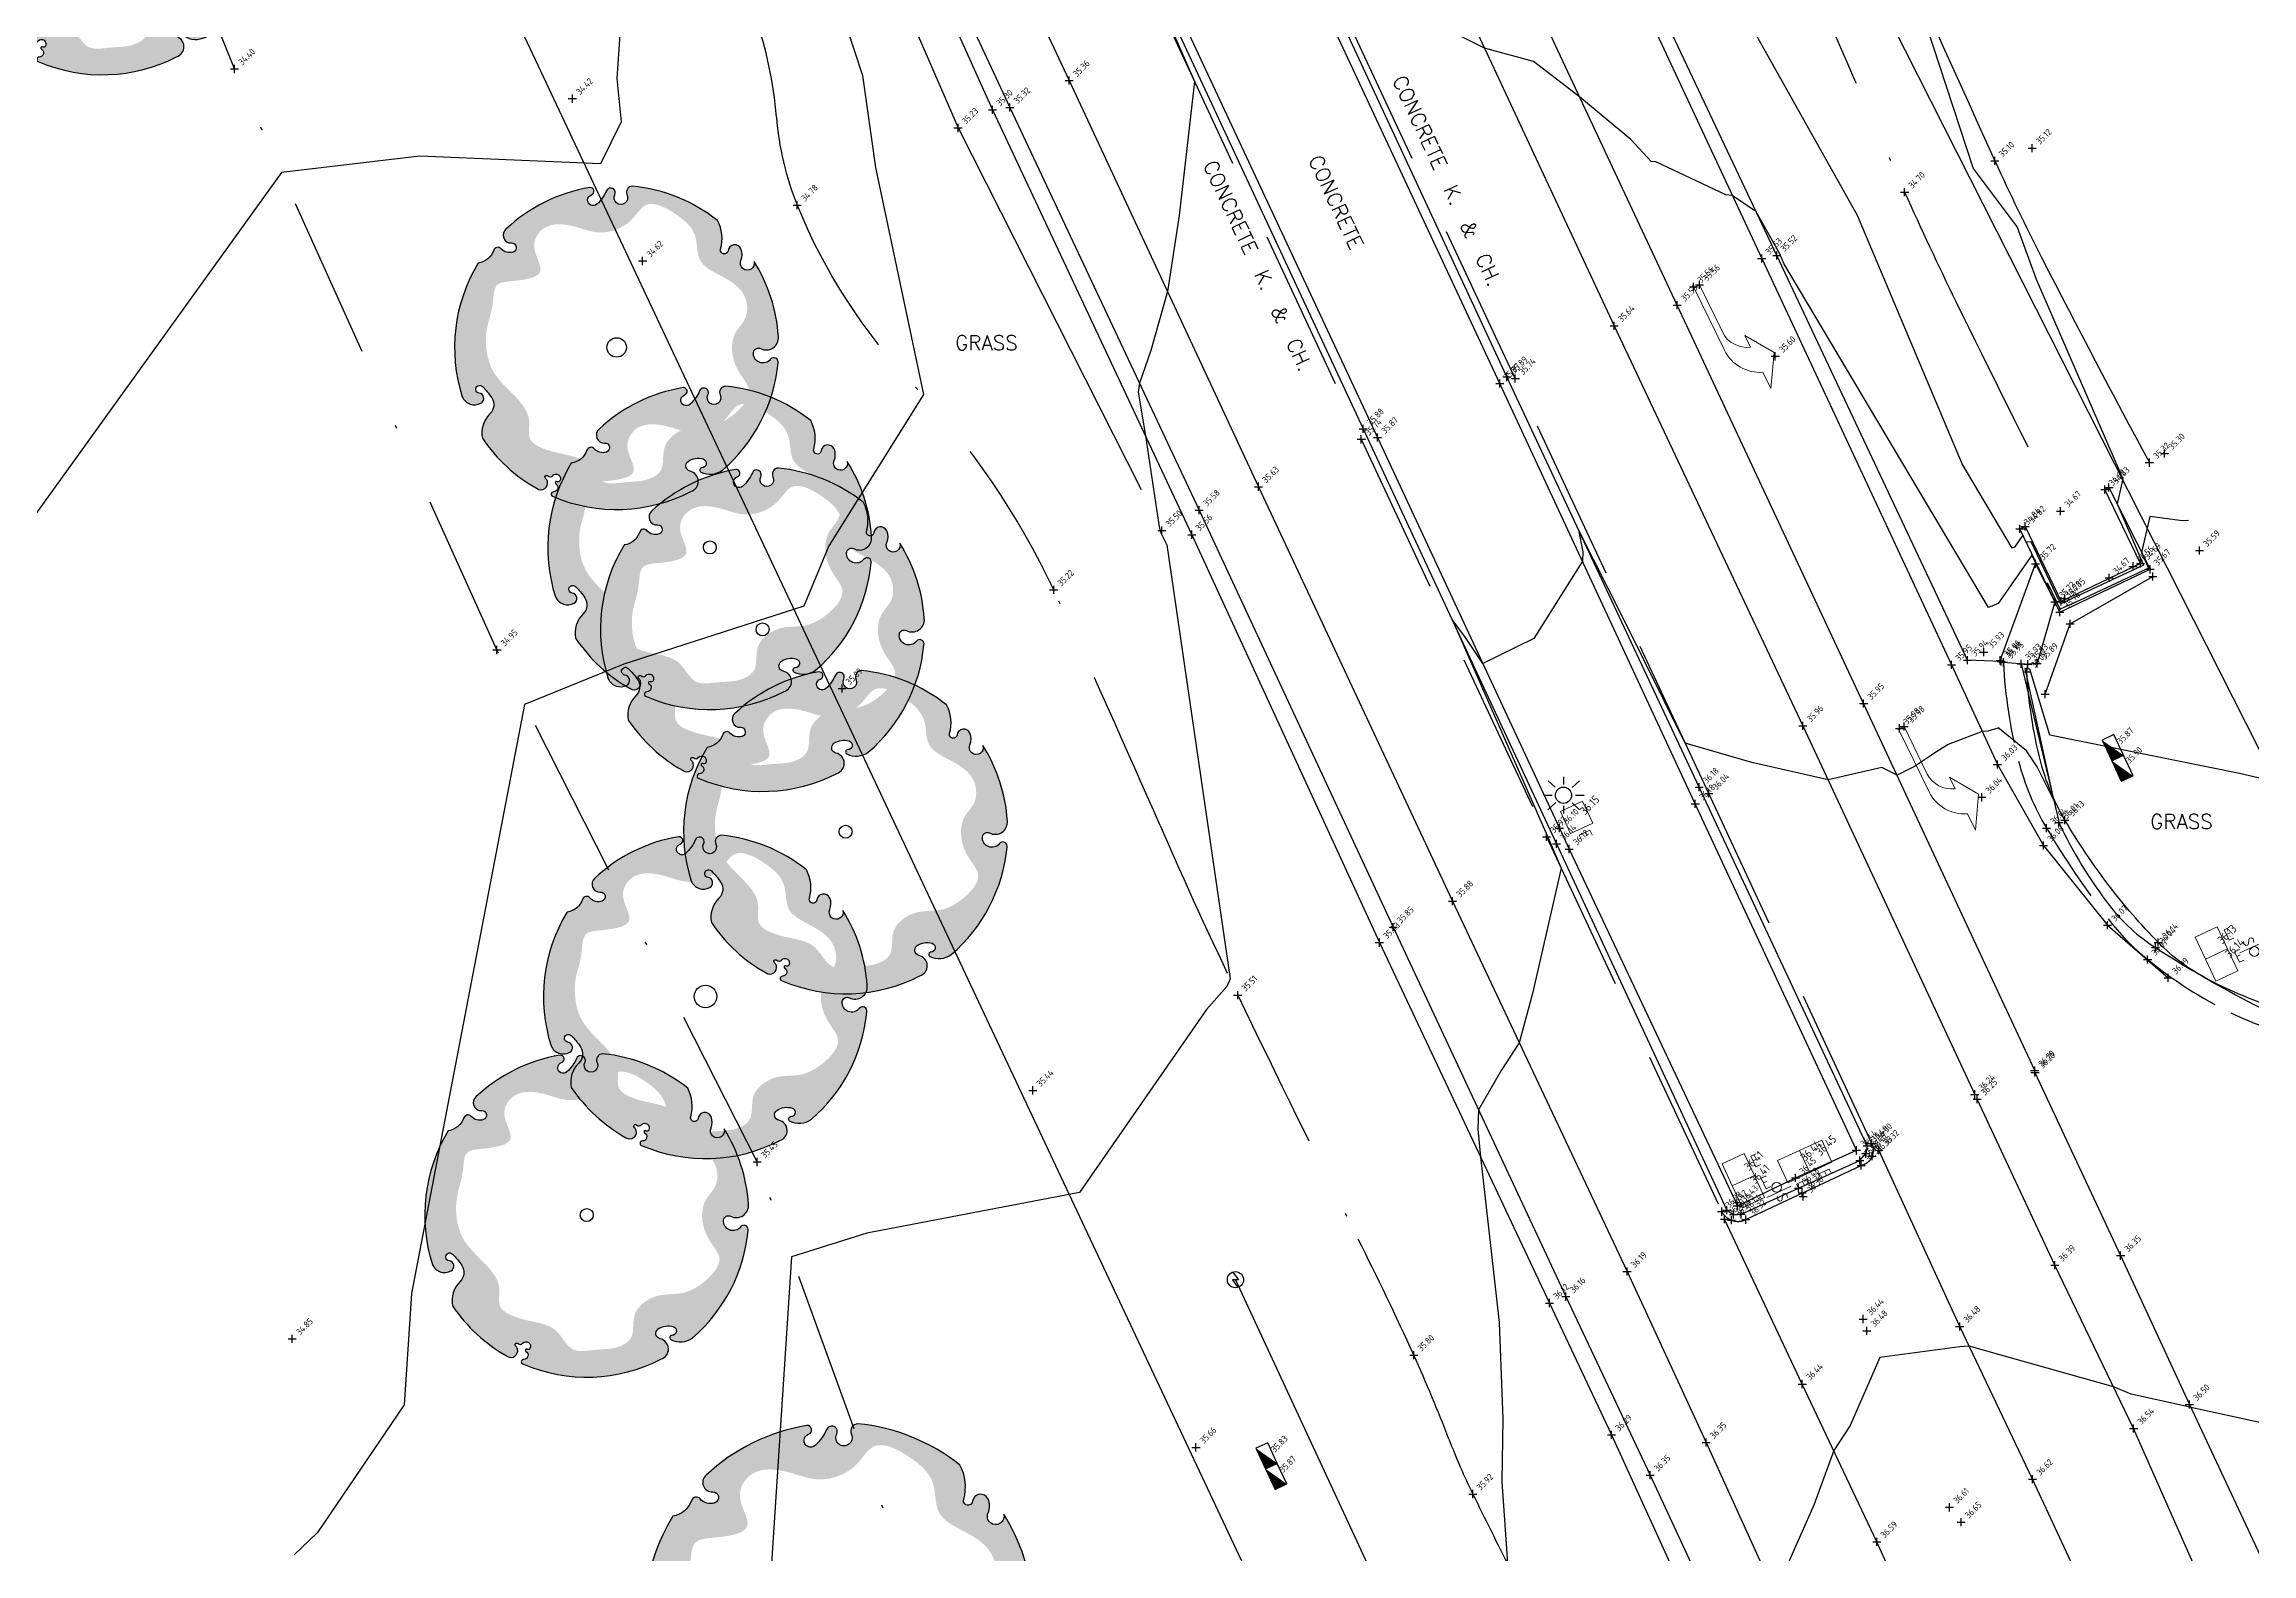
# Model space of a CAD drawing. Header units: metres. Extents: x 245957 to 247358, y 7418632 to 7419642.
# Drawn here: x 246818.6 to 246886.7, y 7419489.3 to 7419535.9 of the extents above; entities that cross this region are included whole.
import ezdxf
from ezdxf.enums import TextEntityAlignment as Align

# ---------------------------------------------------------------- set-up
doc = ezdxf.new("R2010")
doc.units = ezdxf.units.M
for name, pattern in [('DASHDOT', [10, 5, -2.5, 0, -2.5]), ('DASHED', [0.75, 0.5, -0.25]), ('HIDDEN', [0.375, 0.25, -0.125]), ('PHANTOM', [2.5, 1.25, -0.25, 0.25, -0.25, 0.25, -0.25])]:
    doc.linetypes.add(name, pattern=pattern)
for name, color, linetype in [('-TEXT', 7, 'Continuous'), ('017_NAIL-L', 8, 'Continuous'), ('102_TOP_OF_BANK', 37, 'PHANTOM'), ('102_TOP_OF_BANK-L', 37, 'PHANTOM'), ('102_TOP_OF_BANK-S', 37, 'PHANTOM'), ('103_TOE_OF_BATTER', 37, 'DASHDOT'), ('103_TOE_OF_BATTER-L', 37, 'DASHDOT'), ('103_TOE_OF_BATTER-S', 37, 'DASHDOT'), ('104_EXISTING_SURFACE-L', 35, 'Continuous'), ('104_EXISTING_SURFACE-S', 35, 'Continuous'), ('201_SINGLE_TREE-H', 63, 'Continuous'), ('201_SINGLE_TREE-S', 96, 'Continuous'), ('203_GROUP_TREES', 116, 'DASHDOT'), ('203_GROUP_TREES-L', 116, 'DASHDOT'), ('203_GROUP_TREES-S', 116, 'DASHDOT'), ('307_WING_WALL', 84, 'Continuous'), ('307_WING_WALL-L', 84, 'Continuous'), ('307_WING_WALL-S', 84, 'Continuous'), ('321_INVERT_OF_PIPE-L', 84, 'Continuous'), ('321_INVERT_OF_PIPE-S', 84, 'Continuous'), ('401_CL_BITUMEN-L', 8, 'Continuous'), ('401_CL_BITUMEN-S', 8, 'Continuous'), ('403_EDGE_OF_BITUMEN', 8, 'Continuous'), ('403_EDGE_OF_BITUMEN-L', 8, 'Continuous'), ('403_EDGE_OF_BITUMEN-S', 8, 'Continuous'), ('408_BACK_OF_KERB', 10, 'Continuous'), ('408_BACK_OF_KERB-L', 10, 'Continuous'), ('408_BACK_OF_KERB-S', 10, 'Continuous'), ('415_LANE_LINE_DASHED', 53, 'DASHED'), ('415_LANE_LINE_DASHED-L', 53, 'DASHED'), ('415_LANE_LINE_DASHED-S', 53, 'DASHED'), ('418_LANE_LINE_SOLID', 53, 'Continuous'), ('418_LANE_LINE_SOLID-L', 53, 'Continuous'), ('418_LANE_LINE_SOLID-S', 53, 'Continuous'), ('420_TRAFFIC_ARROW-L', 53, 'Continuous'), ('420_TRAFFIC_ARROW-S', 53, 'Continuous'), ('721_TELECOM_PIT-L', 7, 'Continuous'), ('903_FENCE', 24, 'FENCELINE'), ('903_FENCE-S', 24, 'Continuous'), ('EX-LINEMARKING_(SLS)', 53, 'Continuous'), ('EX-TELSTRA_COVER_(SLS)', 7, 'Continuous'), ('EX-TRAFFIC_SIGN_(SLS)', 89, 'Continuous'), ('Surface_Contours_Major', 4, 'Continuous'), ('Surface_Contours_Minor', 253, 'Continuous')]:
    doc.layers.add(name, color=color, linetype=linetype)
for name, color, linetype, true_color in [('406_LIP_OF_KERB', 7, 'HIDDEN', 0xff4100), ('406_LIP_OF_KERB-L', 7, 'HIDDEN', 0xff4100), ('406_LIP_OF_KERB-S', 7, 'HIDDEN', 0xff4100), ('407_INVERT_OF_KERB', 7, 'DASHED', 0xff4100), ('407_INVERT_OF_KERB-L', 7, 'DASHED', 0xff4100), ('407_INVERT_OF_KERB-S', 7, 'DASHED', 0xff4100), ('409_TOP_OF_KERB', 7, 'Continuous', 0xff4100), ('409_TOP_OF_KERB-L', 7, 'Continuous', 0xff4100), ('409_TOP_OF_KERB-S', 7, 'Continuous', 0xff4100), ('419_EDGE_OF_CONCRETE', 7, 'Continuous', 0xff4100), ('419_EDGE_OF_CONCRETE-L', 7, 'Continuous', 0xff4100), ('419_EDGE_OF_CONCRETE-S', 7, 'Continuous', 0xff4100), ('716_ELECTRICITY_PIT-L', 7, 'ELECTRICAL', 0xffa500), ('717_ELEC_LINE_OVER', 7, 'Continuous', 0xffa500), ('EX-ELECT_PIT_(SLS)', 7, 'Continuous', 0xffa500), ('EX-ELECT_POLE_(SLS)', 7, 'Continuous', 0xffa500), ('EX-LIGHT_(SLS)', 7, 'Continuous', 0xffa500)]:
    doc.layers.add(name, color=color, linetype=linetype, true_color=true_color)
doc.styles.add('ISO18', font='iso.shx')
doc.styles.add('ISO2.5', font='isocp.shx', dxfattribs={"height": 2.5})
doc.styles.get("Standard").update_dxf_attribs({"font": 'SIMPLEX.shx'})
doc.linetypes.add('ELECTRICAL', pattern='A,2,-0.15,["E",ISO18,S=0.2,R=0,X=-0.015,Y=-0.1],-0.15', length=2.3)
doc.linetypes.add('FENCELINE', pattern='A,0.5,-0.2,["/",Standard,S=0.1,R=0,X=0,Y=-0.05],-0.25', length=0.95)

# ---------------------------------------------------------------- blocks, each defined once
blk = doc.blocks.new('201C')
at = {"layer": '201_SINGLE_TREE-H', "transparency": 33554534}
h = blk.add_hatch(color=256, dxfattribs=at)
h.paths.add_polyline_path([(-0.3717, -0.3344, 0.222926), (0.0196, -0.4996, 0.770799), (0.0439, -0.4417, -0.650302), (0.0511, -0.4116, -0.234737), (0.0964, -0.4247, -0.847312), (0.0816, -0.4475, 0.78443), (0.0732, -0.4583, 0.276934), (0.1352, -0.4813, 0.193599), (0.4309, -0.2536, 0.800435), (0.4144, -0.2337, -0.75216), (0.3757, -0.1925, -0.528914), (0.4006, -0.1909, 0.594112), (0.4663, -0.1804, 0.123805), (0.4962, 0.0616, -1.41759), (0.4607, 0.0811, 0.206906), (0.4758, 0.1133, 0.759729), (0.4374, 0.1252, -1.073307), (0.4187, 0.1392, 0.194379), (0.4474, 0.2231, 0.144612), (0.2544, 0.4304, 0.53339), (0.2277, 0.4128, -1.592592), (0.1939, 0.4293, 1.030038), (0.1758, 0.4513, -0.10361), (0.1314, 0.4262, -1.238487), (0.1282, 0.4593, 0.884725), (0.1336, 0.4818, 0.147549), (-0.1551, 0.4753, 0.71725), (-0.1579, 0.4291, -0.864032), (-0.1646, 0.4015, -0.310704), (-0.1946, 0.4266, 0.58143), (-0.2167, 0.4321, -0.281558), (-0.2766, 0.4162), (-0.2775, 0.4159, 0.217121), (-0.4959, 0.0634), (-0.4959, 0.0634, 0.440011), (-0.4522, 0.021, 0.723973), (-0.4442, 0.0516, -1.384648), (-0.4262, 0.0659, -0.051107), (-0.4149, 0.0223, -0.361502), (-0.441, -0.0208, 0.256822), (-0.4937, -0.0791, 0.116166), (-0.4065, -0.2911, 0.67803), (-0.3682, -0.2843, 0.170035), (-0.3696, -0.274, -1.054701), (-0.3596, -0.2696, 0.431903), (-0.3468, -0.2749, -0.910728), (-0.3329, -0.2993, -0.42046), (-0.3418, -0.2976, 1.007885), (-0.3479, -0.3018, -0.766634), (-0.3646, -0.3216, 0.938602), (-0.3717, -0.3344)])
edge = h.paths.add_edge_path(flags=16)
edge.add_spline(control_points=[(-0.3177, 0.2468), (-0.303, 0.2628), (-0.2856, 0.2893), (-0.256, 0.3411), (-0.1928, 0.3155), (-0.0921, 0.286), (-0.1162, 0.3941), (-0.0359, 0.4462), (0.0392, 0.3985), (0.1028, 0.3299), (0.1957, 0.3214), (0.2784, 0.3804), (0.3442, 0.2961), (0.3785, 0.2147), (0.3303, 0.1307), (0.3915, 0.0592), (0.4378, -0.0139), (0.4055, -0.0919), (0.3459, -0.1091), (0.3102, -0.1666), (0.3057, -0.2282), (0.3286, -0.3091), (0.2408, -0.3447), (0.1647, -0.3496), (0.103, -0.3142), (0.0463, -0.3153), (0.0047, -0.3356), (-0.0139, -0.3682), (-0.0327, -0.4069), (-0.0927, -0.4151), (-0.1463, -0.3868), (-0.23, -0.3665), (-0.2245, -0.2773), (-0.2864, -0.2294), (-0.3344, -0.1941), (-0.3737, -0.1409), (-0.3276, -0.0866), (-0.344, -0.0009), (-0.3866, 0.0828), (-0.3665, 0.1796), (-0.3359, 0.2271), (-0.3177, 0.2468)], knot_values=[0, 0, 0, 0, 0.064972, 0.101243, 0.15652, 0.245586, 0.324463, 0.387907, 0.486094, 0.554514, 0.671826, 0.728629, 0.823661, 0.919885, 0.989953, 1.075257, 1.171704, 1.23593, 1.293575, 1.346478, 1.426142, 1.479146, 1.570817, 1.644481, 1.712561, 1.774901, 1.807, 1.846291, 1.885582, 1.928182, 2.007036, 2.074591, 2.151638, 2.226455, 2.293426, 2.340744, 2.397548, 2.47317, 2.587294, 2.673595, 2.754259, 2.754259, 2.754259, 2.754259], degree=3, periodic=0)
at = {"layer": '201_SINGLE_TREE-S'}
blk.add_lwpolyline([(-0.3717, -0.3344, 0.222926), (0.0196, -0.4996, 0.770799), (0.0439, -0.4417, -0.650302), (0.0511, -0.4116, -0.234737), (0.0964, -0.4247, -0.847312), (0.0816, -0.4475, 0.78443), (0.0732, -0.4583, 0.276934), (0.1352, -0.4813, 0.193599), (0.4309, -0.2536, 0.800435), (0.4144, -0.2337, -0.75216), (0.3757, -0.1925, -0.528914), (0.4006, -0.1909, 0.594112), (0.4663, -0.1804, 0.123805), (0.4962, 0.0616, -1.41759), (0.4607, 0.0811, 0.206906), (0.4758, 0.1133, 0.759729), (0.4374, 0.1252, -1.073307), (0.4187, 0.1392, 0.194379), (0.4474, 0.2231, 0.144612), (0.2544, 0.4304, 0.53339), (0.2277, 0.4128, -1.592592), (0.1939, 0.4293, 1.030038), (0.1758, 0.4513, -0.10361), (0.1314, 0.4262, -1.238487), (0.1282, 0.4593, 0.884725), (0.1336, 0.4818, 0.147549), (-0.1551, 0.4753, 0.71725), (-0.1579, 0.4291, -0.864032), (-0.1646, 0.4015, -0.310704), (-0.1946, 0.4266, 0.58143), (-0.2167, 0.4321, -0.281558), (-0.2766, 0.4162), (-0.2775, 0.4159, 0.217121), (-0.4959, 0.0634), (-0.4959, 0.0634, 0.440011), (-0.4522, 0.021, 0.723973), (-0.4442, 0.0516, -1.384648), (-0.4262, 0.0659, -0.051107), (-0.4149, 0.0223, -0.361502), (-0.441, -0.0208, 0.256822), (-0.4937, -0.0791, 0.116166), (-0.4065, -0.2911, 0.67803), (-0.3682, -0.2843, 0.170035), (-0.3696, -0.274, -1.054701), (-0.3596, -0.2696, 0.431903), (-0.3468, -0.2749, -0.910728), (-0.3329, -0.2993, -0.42046), (-0.3418, -0.2976, 1.007885), (-0.3479, -0.3018, -0.766634), (-0.3646, -0.3216, 0.938602), (-0.3717, -0.3344)], format="xyb", dxfattribs=at)
blk = doc.blocks.new('SP')
at = {"color": 0, "linetype": 'Continuous', "lineweight": 13}
for p, q in [((0.15, 0.423), (0.15, -0.406)), ((0.28, 0.165), (0.263, 0.104)), ((0.263, 0.104), (0.302, 0.059)), ((0.335, 0.192), (0.28, 0.165)), ((0.302, 0.059), (0.401, 0.004)), ((0.424, 0.176), (0.335, 0.192)), ((0.401, 0.004), (0.407, 0.004)), ((0.44, -0.04), (0.401, 0.004)), ((0.401, 0.004), (0.407, 0.004)), ((0.263, -0.096), (0.368, -0.129)), ((0.368, -0.129), (0.424, -0.101)), ((0.368, -0.129), (0.374, -0.129)), ((0.424, -0.101), (0.44, -0.04))]:
    blk.add_line(p, q, dxfattribs=at)
blk.add_circle((0, 0), 0.15, dxfattribs=at)
blk = doc.blocks.new('CROSS')
at = {"color": 0, "linetype": 'Continuous'}
for p, q in [((-0.5, 0), (0.5, 0)), ((0, -0.5), (0, 0.5))]:
    blk.add_line(p, q, dxfattribs=at)
blk = doc.blocks.new('PP')
at = {"layer": 'EX-ELECT_POLE_(SLS)', "color": 0}
for p, q in [((-0.077, 0.238), (0.092, 0)), ((0.092, 0), (-0.096, 0)), ((-0.096, 0), (0.074, -0.239))]:
    blk.add_line(p, q, dxfattribs=at)
blk.add_circle((0, 0), 0.25, dxfattribs=at)
blk = doc.blocks.new('201T')
at = {"layer": '201_SINGLE_TREE-S'}
blk.add_circle((0, 0), 0.5, dxfattribs=at)
blk = doc.blocks.new('ECVRS')
at = {"layer": 'EX-ELECT_PIT_(SLS)', "lineweight": 13}
for p, q in [((0.356, 0.377), (-0.394, 0.377)), ((-0.394, 0.377), (-0.394, -0.373)), ((0.356, -0.373), (0.356, 0.377)), ((0.512, -0.151), (0.512, 0.209)), ((0.512, 0.209), (0.673, 0.209)), ((0.628, 0.049), (0.512, 0.049)), ((0.512, 0.049), (0.518, 0.049)), ((0.673, 0.209), (0.678, 0.209)), ((-0.394, -0.373), (0.356, -0.373)), ((0.673, -0.151), (0.512, -0.151))]:
    blk.add_line(p, q, dxfattribs=at)
blk = doc.blocks.new('TCB')
at = {"layer": 'EX-TELSTRA_COVER_(SLS)'}
for p, q in [((0.35, 0.2), (-0.35, 0.2)), ((-0.35, 0.2), (-0.35, -0.2)), ((0.35, -0.2), (0.35, 0.2)), ((-0.35, -0.2), (0.35, -0.2))]:
    blk.add_line(p, q, dxfattribs=at)
blk.add_solid([(-0.35, -0.2), (0.35, 0.2), (0.35, -0.2)], dxfattribs=at)
blk = doc.blocks.new('CK')
at = {"layer": '-TEXT'}
blk.add_text('CONCRETE  K.  &  CH.', height=0.45, dxfattribs=at).set_placement((-0.032, -0.236), align=Align.CENTER)
blk = doc.blocks.new('C')
at = {"layer": '-TEXT'}
blk.add_text('CONCRETE', height=0.45, dxfattribs=at).set_placement((-0.001, -0.23), align=Align.CENTER)
blk = doc.blocks.new('G')
at = {"layer": '-TEXT'}
blk.add_text('GRASS', height=0.45, dxfattribs=at).set_placement((0.021, -0.235), align=Align.CENTER)
blk = doc.blocks.new('LT')
at = {"color": 0, "linetype": 'Continuous', "lineweight": 13}
for p, q in [((3.6, 1.68), (0.911, 1.68)), ((3.6, 1.44), (1.559, 1.442)), ((3.6, 1.68), (3.6, 1.44)), ((-0.501, 0.72), (-1.2, 0.72)), ((-1.2, 0.72), (0, 0)), ((-0.501, 0.72), (-0.495, 0.72)), ((0, 0), (1.08, 0.72)), ((1.08, 0.72), (0.58, 0.72))]:
    blk.add_line(p, q, dxfattribs=at)
for centre, radius, start, end in [((0.916, 0.154), 1.526, 90.19786, 158.23439), ((1.58, 0.389), 1.054, 91.19136, 161.67788)]:
    blk.add_arc(centre, radius, start, end, dxfattribs=at)
blk = doc.blocks.new('1221')
at = {"layer": 'EX-LIGHT_(SLS)'}
for p, q in [((246717.545, 7418813.371), (246717.762, 7418813.171)), ((246718.013, 7418813.493), (246718.013, 7418813.259)), ((246718.512, 7418813.371), (246718.283, 7418813.162)), ((246717.413, 7418812.924), (246717.667, 7418812.924)), ((246717.773, 7418812.695), (246717.535, 7418812.476)), ((246718.013, 7418812.599), (246718.013, 7418812.365)), ((246718.285, 7418812.687), (246718.512, 7418812.476)), ((246718.379, 7418812.924), (246718.654, 7418812.924))]:
    blk.add_line(p, q, dxfattribs=at)
blk.add_circle((246718.013, 7418812.924), 0.25, dxfattribs=at)

msp = doc.modelspace()

# ---------------------------------------------------------------- linework, layer by layer
at = {"layer": '102_TOP_OF_BANK', "ltscale": 10}
msp.add_lwpolyline([(246868.953, 7419549.967, -0.048799), (246869.632, 7419549.816, -0.07667), (246870.029, 7419549.615, -0.027837), (246870.681, 7419549.09, -0.051411), (246870.985, 7419548.753, -0.031133), (246871.589, 7419547.811, -0.01323), (246872.805, 7419545.479, -0.011274), (246874.565, 7419541.662, 0.004601), (246878.751, 7419532.251, 0.011337), (246880.203, 7419529.249, 0.005308), (246883.516, 7419522.942)], format="xyb", dxfattribs=at)
msp.add_lwpolyline([(246840.724, 7419546.875), (246844.49, 7419538.552), (246846.772, 7419533.266), (246853.058, 7419520.847)], dxfattribs=at)
at = {"layer": '103_TOE_OF_BATTER'}
for points in [[(246834.239, 7419552.627, 0.040194), (246834.751, 7419547.734, 0.064478), (246835.699, 7419544.81, 0.056757), (246838.612, 7419540.119, -0.080914), (246840.501, 7419536.722, -0.06733), (246841.171, 7419533.605, 0.076973), (246841.81, 7419530.887, 0.094817), (246845.391, 7419525.344, -0.081421), (246849.722, 7419519.016, -0.006813), (246853.005, 7419511.744, 0.009457), (246855.398, 7419506.517, 0.005045), (246859.112, 7419498.988, -0.01068), (246860.827, 7419495.412, -0.014918), (246861.912, 7419492.817, 0.022741), (246862.65, 7419491.125, 0.002635), (246863.78, 7419488.857, -0.001545)], [(246880.775, 7419521.445, -0.004178), (246877.548, 7419527.914, -0.008109), (246875.967, 7419531.287, -0.003956), (246872.476, 7419539.228, 0.005944), (246870.132, 7419544.504, 0.033535), (246869.563, 7419545.553, 0.009865), (246867.329, 7419548.935)]]:
    msp.add_lwpolyline(points, format="xyb", dxfattribs=at)
at = {"layer": '203_GROUP_TREES'}
for p, q in [((246824.459, 7419535.087), (246819.656, 7419547.074)), ((246832.551, 7419517.163), (246824.459, 7419535.087)), ((246840.575, 7419501.369), (246832.551, 7419517.163)), ((246847.025, 7419483.642), (246840.575, 7419501.369))]:
    msp.add_line(p, q, dxfattribs=at)
at = {"layer": '307_WING_WALL'}
for p, q in [((246882.145, 7419522.113), (246882.27, 7419522.177)), ((246883.243, 7419519.833), (246882.145, 7419522.113)), ((246882.27, 7419522.177), (246883.537, 7419519.652)), ((246879.524, 7419520.903), (246879.681, 7419520.977)), ((246880.757, 7419518.331), (246879.524, 7419520.903)), ((246879.681, 7419520.977), (246880.794, 7419518.663)), ((246883.243, 7419519.833), (246880.794, 7419518.663)), ((246880.757, 7419518.331), (246883.537, 7419519.652))]:
    msp.add_line(p, q, dxfattribs=at)
at = {"layer": '403_EDGE_OF_BITUMEN'}
for p, q in [((246872.023, 7419529.335), (246865.838, 7419542.432)), ((246845.414, 7419539.216), (246847.833, 7419533.827)), ((246847.833, 7419533.827), (246853.981, 7419520.719)), ((246877.906, 7419516.85), (246872.023, 7419529.335)), ((246853.981, 7419520.719), (246859.767, 7419508.134)), ((246878.944, 7419516.807), (246877.906, 7419516.85)), ((246859.767, 7419508.134), (246865.011, 7419497.017)), ((246865.011, 7419497.017), (246866.926, 7419492.953)), ((246866.926, 7419492.953), (246869.717, 7419486.84))]:
    msp.add_line(p, q, dxfattribs=at)
at = {"layer": '406_LIP_OF_KERB', "ltscale": 10}
msp.add_line((246879.012, 7419516.783), (246879.765, 7419516.727), dxfattribs=at)
msp.add_lwpolyline([(246893.65, 7419505.184, -0.019462), (246892.346, 7419504.989, -0.031875), (246891.541, 7419504.952, -0.017832), (246889.811, 7419505.045, -0.019774), (246888.262, 7419505.245, -0.072784), (246886.024, 7419505.97, -0.056114), (246883.462, 7419507.616, -0.058032), (246882.246, 7419508.865, -0.029785), (246880.342, 7419511.669, -0.070724), (246879.481, 7419513.731, -0.051061), (246879.012, 7419516.783)], format="xyb", dxfattribs=at)
at = {"layer": '407_INVERT_OF_KERB', "ltscale": 10}
for p, q in [((246863.96, 7419525.535), (246857.936, 7419538.399)), ((246853.127, 7419536.711), (246859.209, 7419523.663)), ((246869.926, 7419512.735), (246863.96, 7419525.535)), ((246859.209, 7419523.663), (246864.921, 7419511.4)), ((246879.565, 7419516.737), (246880.727, 7419511.837)), ((246874.959, 7419501.943), (246869.926, 7419512.735)), ((246864.921, 7419511.4), (246870.325, 7419499.837)), ((246871.07, 7419499.59), (246874.628, 7419501.264))]:
    msp.add_line(p, q, dxfattribs=at)
for points in [[(246880.727, 7419511.837, 0.055081), (246882.288, 7419509.278, 0.086429), (246883.705, 7419507.983, 0.021498), (246886.754, 7419506.216, 0.065825), (246887.839, 7419505.819, 0.001351), (246887.985, 7419505.786, 0.000783), (246888.238, 7419505.732, 0.024044), (246889.81, 7419505.474, 0.022109), (246891.538, 7419505.352)], [(246874.959, 7419501.943, -0.104709), (246875.005, 7419501.747, -0.104709), (246874.968, 7419501.55, -0.119762), (246874.833, 7419501.365, -0.119762), (246874.628, 7419501.264)], [(246870.325, 7419499.837, 0.089805), (246870.451, 7419499.678, 0.089805), (246870.625, 7419499.573, 0.100472), (246870.849, 7419499.536, 0.100472), (246871.07, 7419499.59)]]:
    msp.add_lwpolyline(points, format="xyb", dxfattribs=at)
at = {"layer": '408_BACK_OF_KERB'}
for p, q in [((246863.48, 7419525.383), (246857.447, 7419538.304)), ((246853.588, 7419536.808), (246859.709, 7419523.72)), ((246869.512, 7419512.415), (246863.48, 7419525.383)), ((246859.709, 7419523.72), (246865.319, 7419511.67)), ((246879.739, 7419516.492), (246879.765, 7419516.727)), ((246874.479, 7419501.728), (246869.512, 7419512.415)), ((246865.319, 7419511.67), (246865.624, 7419511.023)), ((246865.624, 7419511.023), (246870.808, 7419500.02)), ((246872.603, 7419500.876), (246874.479, 7419501.728)), ((246870.808, 7419500.02), (246872.603, 7419500.876))]:
    msp.add_line(p, q, dxfattribs=at)
msp.add_lwpolyline([(246887.886, 7419505.987, -0.053786), (246885.318, 7419507.001, -0.078265), (246883.791, 7419508.138, -0.030855), (246882.266, 7419509.902, -0.029621), (246880.911, 7419511.917, -0.070612), (246880.158, 7419513.741, -0.049942), (246879.739, 7419516.492)], format="xyb", dxfattribs=at)
at = {"layer": '409_TOP_OF_KERB'}
for p, q in [((246863.702, 7419525.586), (246857.696, 7419538.515)), ((246853.322, 7419536.736), (246859.267, 7419523.984)), ((246869.63, 7419512.929), (246863.702, 7419525.586)), ((246859.267, 7419523.984), (246865.233, 7419511.18)), ((246874.816, 7419501.867), (246869.63, 7419512.929)), ((246865.233, 7419511.18), (246870.487, 7419499.882)), ((246874.585, 7419501.411), (246874.766, 7419501.625)), ((246874.816, 7419501.867), (246874.766, 7419501.625)), ((246872.691, 7419500.563), (246874.585, 7419501.411)), ((246870.921, 7419499.754), (246872.691, 7419500.563)), ((246870.487, 7419499.882), (246870.687, 7419499.75)), ((246870.687, 7419499.75), (246870.921, 7419499.754))]:
    msp.add_line(p, q, dxfattribs=at)
at = {"layer": '415_LANE_LINE_DASHED', "ltscale": 20}
for p, q in [((246879.987, 7419504.132), (246882.63, 7419498.479)), ((246880.599, 7419498.182), (246878.202, 7419503.308)), ((246877.665, 7419496.293), (246875.175, 7419501.736)), ((246872.811, 7419494.518), (246870.416, 7419499.609)), ((246883.03, 7419493.148), (246880.599, 7419498.182)), ((246882.63, 7419498.479), (246884.749, 7419493.888)), ((246879.908, 7419491.582), (246877.665, 7419496.293)), ((246875.11, 7419489.653), (246872.811, 7419494.518)), ((246884.749, 7419493.888), (246887.543, 7419487.928)), ((246885.813, 7419486.86), (246883.03, 7419493.148)), ((246882.856, 7419485.278), (246879.908, 7419491.582)), ((246877.857, 7419483.608), (246875.11, 7419489.653))]:
    msp.add_line(p, q, dxfattribs=at)
at = {"layer": '418_LANE_LINE_SOLID'}
for p, q in [((246865.533, 7419542.14), (246871.558, 7419529.243)), ((246860.882, 7419540.281), (246867.006, 7419527.166)), ((246868.95, 7419527.799), (246862.842, 7419540.853)), ((246847.803, 7419539.857), (246850.2, 7419534.728)), ((246846.067, 7419538.824), (246848.372, 7419533.899)), ((246850.2, 7419534.728), (246856.04, 7419522.2)), ((246848.372, 7419533.899), (246854.21, 7419521.477)), ((246871.558, 7419529.243), (246877.412, 7419516.702)), ((246874.703, 7419515.51), (246868.95, 7419527.799)), ((246867.006, 7419527.166), (246872.829, 7419514.826)), ((246856.04, 7419522.2), (246862.022, 7419509.417)), ((246854.21, 7419521.477), (246860.192, 7419508.614)), ((246877.412, 7419516.702), (246878.828, 7419513.628)), ((246879.978, 7419504.193), (246874.703, 7419515.51)), ((246872.829, 7419514.826), (246878.128, 7419503.454)), ((246878.828, 7419513.628), (246880.25, 7419511.129)), ((246880.25, 7419511.129), (246882.224, 7419508.671)), ((246862.022, 7419509.417), (246867.406, 7419497.991)), ((246860.192, 7419508.614), (246865.521, 7419497.214)), ((246882.224, 7419508.671), (246884.098, 7419507.047)), ((246867.406, 7419497.991), (246869.843, 7419492.717)), ((246865.521, 7419497.214), (246868.116, 7419491.707)), ((246869.843, 7419492.717), (246872.089, 7419487.786)), ((246868.116, 7419491.707), (246870.314, 7419486.985))]:
    msp.add_line(p, q, dxfattribs=at)
at = {"layer": '419_EDGE_OF_CONCRETE'}
for p, q in [((246878.916, 7419516.843), (246880.007, 7419519.82)), ((246880.007, 7419519.82), (246880.605, 7419518.652)), ((246880.605, 7419518.652), (246880.058, 7419516.75)), ((246880.058, 7419516.75), (246879.765, 7419516.727))]:
    msp.add_line(p, q, dxfattribs=at)
at = {"layer": '717_ELEC_LINE_OVER'}
for p, q in [((246890.841, 7419506.311), (246868.161, 7419551.128)), ((246855.328, 7419497.736), (246905.906, 7419388.69))]:
    msp.add_line(p, q, dxfattribs=at)
at = {"layer": '903_FENCE', "ltscale": 20}
for p, q in [((246894.022, 7419407.224), (246805.341, 7419595.732)), ((246881.071, 7419517.972), (246883.622, 7419519.431)), ((246880.301, 7419515.803), (246881.071, 7419517.972))]:
    msp.add_line(p, q, dxfattribs=at)
at = {"layer": 'Surface_Contours_Major'}
for points, elevation in [([(246876.003, 7419538.365), (246878.085, 7419532.02), (246879.435, 7419530.206), (246880.024, 7419528.605), (246882.698, 7419522.439), (246882.522, 7419521.673), (246883.336, 7419519.775), (246882.518, 7419519.395), (246880.785, 7419518.588), (246880.749, 7419518.66), (246879.869, 7419520.502), (246879.723, 7419520.488), (246879.741, 7419520.449), (246879.613, 7419520.703), (246879.358, 7419520.336), (246879.286, 7419520.306), (246877.739, 7419522.909), (246874.513, 7419530.567), (246871.107, 7419536.633)], 35), ([(246842.869, 7419537.808), (246843.829, 7419534.888), (246844.231, 7419532.047), (246845.703, 7419525.045), (246842.786, 7419520.378), (246842.012, 7419518.512), (246836.46, 7419516.727), (246833.402, 7419515.485), (246829.915, 7419497.311), (246829.688, 7419493.872), (246827.012, 7419489.942), (246826.295, 7419489.249)], 35), ([(246887.488, 7419513.076), (246886.298, 7419513.357), (246880.449, 7419514.532), (246879.834, 7419516.569), (246879.749, 7419516.583), (246879.671, 7419516.587), (246880.559, 7419512.546), (246880.052, 7419513.561), (246879.722, 7419514.052), (246878.892, 7419514.73), (246878.869, 7419514.758), (246878.532, 7419514.66), (246878.355, 7419514.653), (246877.306, 7419514.249), (246876.869, 7419513.966), (246876.791, 7419513.922), (246876.274, 7419513.565), (246875.734, 7419513.297), (246875.262, 7419513.542), (246873.607, 7419513.156), (246871.259, 7419513.694), (246869.201, 7419514.289), (246867.283, 7419518.146), (246865.912, 7419520.865), (246866.044, 7419520.189), (246866.028, 7419519.905), (246864.534, 7419517.521), (246862.957, 7419516.743), (246862.427, 7419517.549), (246862.007, 7419518.103), (246864.969, 7419511.366), (246865.371, 7419510.434), (246864.494, 7419506.564), (246864.082, 7419505.043), (246863.519, 7419504.195), (246862.826, 7419502.979), (246862.799, 7419502.38), (246862.884, 7419501.523), (246863.457, 7419496.42), (246863.578, 7419493.441), (246863.542, 7419491.506), (246863.715, 7419488.993)], 36)]:
    msp.add_lwpolyline(points, dxfattribs=dict(at, elevation=elevation))
at = {"layer": 'Surface_Contours_Minor'}
for points, elevation in [([(246826.932, 7419575.682), (246828.884, 7419570.622), (246830.989, 7419565.13), (246832.691, 7419560.008), (246834.18, 7419559.265), (246834.337, 7419557.946), (246835.815, 7419557.584), (246836.053, 7419557.082), (246836.34, 7419556.419), (246836.29, 7419556.399), (246835.596, 7419555.293), (246835.519, 7419554.987), (246835.568, 7419555.028), (246836.48, 7419553.538), (246835.988, 7419552.461), (246836.082, 7419545.598), (246836.252, 7419545.037), (246836.803, 7419542.949), (246836.25, 7419534.795), (246836.378, 7419533.46), (246835.745, 7419532.162), (246830.176, 7419532.396), (246825.901, 7419531.891), (246815.003, 7419516.767)], 34.5), ([(246884.727, 7419521.156), (246884.539, 7419521.143), (246883.526, 7419521.277), (246883.274, 7419520.175), (246883.485, 7419519.684), (246881.357, 7419518.694), (246880.766, 7419518.418), (246880.649, 7419518.654), (246880.38, 7419519.217), (246880.335, 7419519.212), (246880.41, 7419519.053), (246879.886, 7419520.089), (246878.85, 7419518.593), (246878.554, 7419518.472), (246872.242, 7419529.088), (246872.118, 7419529.382), (246871.375, 7419530.705), (246871.314, 7419530.732), (246870.651, 7419531.181), (246870.451, 7419531.202), (246868.292, 7419532.221), (246868.151, 7419532.229), (246867.522, 7419532.915), (246865.941, 7419534.227), (246864.524, 7419535.321), (246863.008, 7419535.726), (246858.111, 7419538.18)], 35.5), ([(246853.18, 7419536.717), (246853.745, 7419535.429), (246854.064, 7419534.699), (246853.587, 7419530.567), (246853.232, 7419528.224), (246852.72, 7419526.398), (246852.367, 7419525.397), (246852.332, 7419525.113), (246852.551, 7419523.767), (246852.957, 7419521.097), (246852.967, 7419521.025), (246853.01, 7419520.821), (246853.209, 7419520.411), (246855.167, 7419507.023), (246855.06, 7419506.778), (246854.436, 7419506.069), (246850.516, 7419500.431), (246843.957, 7419499.169), (246841.64, 7419498.441), (246840.902, 7419487.254)], 35.5), ([(246893.362, 7419488.236), (246889.386, 7419492.825), (246889.134, 7419492.843), (246884.791, 7419493.798), (246884.635, 7419493.839), (246882.95, 7419494.205), (246882.41, 7419494.431), (246879.378, 7419495.289), (246877.954, 7419495.684), (246877.669, 7419495.668), (246875.207, 7419495.337), (246874.285, 7419493.235), (246873.782, 7419492.463), (246873.171, 7419490.78), (246871.962, 7419488.064)], 36.5)]:
    msp.add_lwpolyline(points, dxfattribs=dict(at, elevation=elevation))

# ---------------------------------------------------------------- block references
at = {"layer": '-TEXT', "rotation": 295}
for name, p in [('CK', (246861.878, 7419531.612)), ('CK', (246856.042, 7419528.991)), ('C', (246858.434, 7419530.979))]:
    msp.add_blockref(name, p, dxfattribs=at)
at = {"layer": '-TEXT'}
for p in [(246847.627, 7419526.651), (246884.484, 7419511.879)]:
    msp.add_blockref('G', p, dxfattribs=at)
at = {"layer": '017_NAIL-L', "color": 1}
msp.add_blockref('1221', (147.432, 699.758), dxfattribs=at)
at = {"layer": '102_TOP_OF_BANK-S', "xscale": 0.25, "yscale": 0.25, "zscale": 0.25}
for p in [(246846.772, 7419533.266), (246878.751, 7419532.251), (246883.516, 7419522.942), (246853.058, 7419520.847), (246878.413, 7419517.097)]:
    msp.add_blockref('CROSS', p, dxfattribs=at)
at = {"layer": '103_TOE_OF_BATTER-S', "xscale": 0.25, "yscale": 0.25, "zscale": 0.25}
for p in [(246875.967, 7419531.287), (246841.81, 7419530.887), (246880.775, 7419521.445), (246849.722, 7419519.016), (246855.398, 7419506.517), (246860.827, 7419495.412), (246862.65, 7419491.125)]:
    msp.add_blockref('CROSS', p, dxfattribs=at)
at = {"layer": '104_EXISTING_SURFACE-S', "xscale": 0.25, "yscale": 0.25, "zscale": 0.25}
for p in [(246834.876, 7419534.172), (246879.898, 7419532.642), (246837.045, 7419529.163), (246883.986, 7419523.227), (246885.059, 7419520.23), (246843.195, 7419515.977), (246849.079, 7419503.577), (246872.839, 7419500.304), (246826.235, 7419495.911), (246874.804, 7419496.159), (246854.111, 7419492.565), (246877.708, 7419490.259)]:
    msp.add_blockref('CROSS', p, dxfattribs=at)
at = {"layer": '201_SINGLE_TREE-S', "rotation": 25}
for name, p, xscale, yscale, zscale in [('201C', (246820.377, 7419539.908), 10, 10, 10), ('201C', (246836.243, 7419526.497), 10, 10, 10), ('201C', (246839.117, 7419520.326), 10, 10, 10), ('201T', (246836.243, 7419526.497), 0.6, 0.6, 0.6), ('201C', (246840.743, 7419517.799), 10, 10, 10), ('201T', (246839.117, 7419520.326), 0.4, 0.4, 0.4), ('201C', (246843.305, 7419511.556), 10, 10, 10), ('201T', (246840.743, 7419517.799), 0.4, 0.4, 0.4), ('201C', (246838.983, 7419506.472), 10, 10, 10), ('201T', (246843.305, 7419511.556), 0.4, 0.4, 0.4), ('201T', (246838.983, 7419506.472), 0.7, 0.7, 0.7), ('201C', (246835.321, 7419499.731), 10, 10, 10), ('201T', (246835.321, 7419499.731), 0.4, 0.4, 0.4), ('201C', (246843.098, 7419487.322), 12, 12, 12)]:
    msp.add_blockref(name, p, dxfattribs=dict(at, xscale=xscale, yscale=yscale, zscale=zscale))
at = {"layer": '203_GROUP_TREES-S', "xscale": 0.25, "yscale": 0.25, "zscale": 0.25}
for p in [(246824.459, 7419535.087), (246832.551, 7419517.163), (246840.575, 7419501.369)]:
    msp.add_blockref('CROSS', p, dxfattribs=at)
at = {"layer": '307_WING_WALL-S', "xscale": 0.25, "yscale": 0.25, "zscale": 0.25}
for p in [(246882.145, 7419522.113), (246882.27, 7419522.177), (246879.524, 7419520.903), (246879.681, 7419520.977), (246883.243, 7419519.833), (246883.537, 7419519.652), (246880.794, 7419518.663), (246880.757, 7419518.331)]:
    msp.add_blockref('CROSS', p, dxfattribs=at)
at = {"layer": '321_INVERT_OF_PIPE-S', "xscale": 0.25, "yscale": 0.25, "zscale": 0.25}
for p in [(246883.011, 7419519.743), (246882.274, 7419519.387), (246880.912, 7419518.747)]:
    msp.add_blockref('CROSS', p, dxfattribs=at)
at = {"layer": '401_CL_BITUMEN-S', "xscale": 0.25, "yscale": 0.25, "zscale": 0.25}
for p in [(246874.69, 7419496.523), (246877.354, 7419490.715)]:
    msp.add_blockref('CROSS', p, dxfattribs=at)
at = {"layer": '403_EDGE_OF_BITUMEN-S', "xscale": 0.25, "yscale": 0.25, "zscale": 0.25}
for p in [(246847.833, 7419533.827), (246872.023, 7419529.335), (246853.981, 7419520.719), (246877.906, 7419516.85), (246878.944, 7419516.807), (246859.767, 7419508.134), (246865.011, 7419497.017), (246866.926, 7419492.953)]:
    msp.add_blockref('CROSS', p, dxfattribs=at)
at = {"layer": '406_LIP_OF_KERB-S', "xscale": 0.25, "yscale": 0.25, "zscale": 0.25}
for p in [(246879.012, 7419516.783), (246880.342, 7419511.669), (246883.462, 7419507.616)]:
    msp.add_blockref('CROSS', p, dxfattribs=at)
at = {"layer": '407_INVERT_OF_KERB-S', "xscale": 0.25, "yscale": 0.25, "zscale": 0.25}
for p in [(246863.96, 7419525.535), (246859.209, 7419523.663), (246879.565, 7419516.737), (246869.926, 7419512.735), (246880.727, 7419511.837), (246864.921, 7419511.4), (246883.705, 7419507.983), (246874.959, 7419501.943), (246874.968, 7419501.55), (246874.628, 7419501.264), (246872.808, 7419500.416), (246870.325, 7419499.837), (246870.625, 7419499.573), (246871.07, 7419499.59)]:
    msp.add_blockref('CROSS', p, dxfattribs=at)
at = {"layer": '408_BACK_OF_KERB-S', "xscale": 0.25, "yscale": 0.25, "zscale": 0.25}
for p in [(246863.48, 7419525.383), (246859.709, 7419523.72), (246879.739, 7419516.492), (246879.765, 7419516.727), (246869.512, 7419512.415), (246865.319, 7419511.67), (246880.911, 7419511.917), (246865.624, 7419511.023), (246883.791, 7419508.138), (246874.479, 7419501.728), (246872.603, 7419500.876), (246870.808, 7419500.02)]:
    msp.add_blockref('CROSS', p, dxfattribs=at)
at = {"layer": '409_TOP_OF_KERB-S', "xscale": 0.25, "yscale": 0.25, "zscale": 0.25}
for p in [(246863.702, 7419525.586), (246859.267, 7419523.984), (246869.63, 7419512.929), (246865.233, 7419511.18), (246874.585, 7419501.411), (246874.766, 7419501.625), (246874.816, 7419501.867), (246872.691, 7419500.563), (246870.487, 7419499.882), (246870.687, 7419499.75), (246870.921, 7419499.754)]:
    msp.add_blockref('CROSS', p, dxfattribs=at)
at = {"layer": '415_LANE_LINE_DASHED-S', "xscale": 0.25, "yscale": 0.25, "zscale": 0.25}
for p in [(246879.987, 7419504.132), (246878.202, 7419503.308), (246875.175, 7419501.736), (246870.416, 7419499.609), (246880.599, 7419498.182), (246882.63, 7419498.479), (246877.665, 7419496.293), (246872.811, 7419494.518), (246884.749, 7419493.888), (246883.03, 7419493.148), (246879.908, 7419491.582), (246875.11, 7419489.653)]:
    msp.add_blockref('CROSS', p, dxfattribs=at)
at = {"layer": '418_LANE_LINE_SOLID-S', "xscale": 0.25, "yscale": 0.25, "zscale": 0.25}
for p in [(246850.2, 7419534.728), (246848.372, 7419533.899), (246871.558, 7419529.243), (246868.95, 7419527.799), (246867.006, 7419527.166), (246856.04, 7419522.2), (246854.21, 7419521.477), (246877.412, 7419516.702), (246874.703, 7419515.51), (246872.829, 7419514.826), (246878.828, 7419513.628), (246880.25, 7419511.129), (246862.022, 7419509.417), (246860.192, 7419508.614), (246882.224, 7419508.671), (246884.098, 7419507.047), (246879.978, 7419504.193), (246878.128, 7419503.454), (246867.406, 7419497.991), (246865.521, 7419497.214), (246869.843, 7419492.717), (246868.116, 7419491.707)]:
    msp.add_blockref('CROSS', p, dxfattribs=at)
at = {"layer": '419_EDGE_OF_CONCRETE-S', "xscale": 0.25, "yscale": 0.25, "zscale": 0.25}
for p in [(246880.007, 7419519.82), (246880.605, 7419518.652), (246878.916, 7419516.843), (246880.058, 7419516.75)]:
    msp.add_blockref('CROSS', p, dxfattribs=at)
at = {"layer": '420_TRAFFIC_ARROW-S', "xscale": 0.25, "yscale": 0.25, "zscale": 0.25}
for p in [(246869.454, 7419528.364), (246869.641, 7419528.426), (246871.978, 7419526.223), (246875.807, 7419514.746), (246875.949, 7419514.804), (246878.349, 7419512.619)]:
    msp.add_blockref('CROSS', p, dxfattribs=at)
at = {"layer": '903_FENCE-S', "xscale": 0.25, "yscale": 0.25, "zscale": 0.25}
for p in [(246883.622, 7419519.431), (246881.071, 7419517.972), (246880.301, 7419515.803)]:
    msp.add_blockref('CROSS', p, dxfattribs=at)
at = {"layer": 'EX-ELECT_PIT_(SLS)'}
for p, rotation in [((246865.854, 7419511.979), 295), ((246885.448, 7419508.129), 25), ((246885.765, 7419507.449), 25), ((246870.852, 7419501.141), 25), ((246872.554, 7419501.21), 295), ((246873.234, 7419501.527), 295), ((246871.169, 7419500.461), 25)]:
    msp.add_blockref('ECVRS', p, dxfattribs=dict(at, rotation=rotation))
at = {"layer": 'EX-ELECT_POLE_(SLS)'}
msp.add_blockref('PP', (246855.328, 7419497.736), dxfattribs=at)
at = {"layer": 'EX-LINEMARKING_(SLS)', "xscale": 0.8, "yscale": 0.8, "rotation": 116}
for p in [(246871.939, 7419526.343), (246878.247, 7419512.72)]:
    msp.add_blockref('LT', p, dxfattribs=at)
at = {"layer": 'EX-TELSTRA_COVER_(SLS)', "lineweight": 30, "rotation": 295}
for p in [(246882.387, 7419514.149), (246882.683, 7419513.514), (246856.289, 7419492.304), (246856.584, 7419491.669)]:
    msp.add_blockref('TCB', p, dxfattribs=at)
at = {"layer": 'EX-TRAFFIC_SIGN_(SLS)'}
for p, rotation in [((246886.757, 7419507.861), 115), ((246872.019, 7419500.584), 295)]:
    msp.add_blockref('SP', p, dxfattribs=dict(at, rotation=rotation))

# ---------------------------------------------------------------- texts
at = {"layer": '102_TOP_OF_BANK-L', "style": 'ISO2.5'}
for s, p in [('35.23', (246846.94, 7419533.434)), ('35.10', (246878.918, 7419532.419)), ('35.32', (246883.684, 7419523.11)), ('35.50', (246853.225, 7419521.014)), ('35.93', (246878.58, 7419517.265))]:
    msp.add_text(s, height=0.2, rotation=45, dxfattribs=at).set_placement(p, align=Align.MIDDLE_LEFT)
at = {"layer": '103_TOE_OF_BATTER-L', "style": 'ISO2.5'}
for s, p in [('34.78', (246841.978, 7419531.054)), ('34.70', (246876.134, 7419531.454)), ('34.67', (246880.943, 7419521.613)), ('35.22', (246849.889, 7419519.184)), ('35.51', (246855.565, 7419506.684)), ('35.80', (246860.995, 7419495.579)), ('35.92', (246862.817, 7419491.292))]:
    msp.add_text(s, height=0.2, rotation=45, dxfattribs=at).set_placement(p, align=Align.MIDDLE_LEFT)
at = {"layer": '104_EXISTING_SURFACE-L', "style": 'ISO2.5'}
for s, p in [('34.42', (246835.043, 7419534.34)), ('35.12', (246880.066, 7419532.81)), ('34.62', (246837.212, 7419529.331)), ('35.30', (246884.153, 7419523.394)), ('35.59', (246885.226, 7419520.398)), ('35.09', (246843.362, 7419516.144)), ('35.44', (246849.246, 7419503.744)), ('36.36', (246873.006, 7419500.471)), ('36.48', (246874.971, 7419496.327)), ('34.85', (246826.402, 7419496.078)), ('35.66', (246854.278, 7419492.732)), ('36.65', (246877.875, 7419490.426))]:
    msp.add_text(s, height=0.2, rotation=45, dxfattribs=at).set_placement(p, align=Align.MIDDLE_LEFT)
at = {"layer": '203_GROUP_TREES-L', "style": 'ISO2.5'}
for s, p in [('34.40', (246824.626, 7419535.254)), ('34.95', (246832.718, 7419517.331)), ('35.45', (246840.743, 7419501.537))]:
    msp.add_text(s, height=0.2, rotation=45, dxfattribs=at).set_placement(p, align=Align.MIDDLE_LEFT)
at = {"layer": '307_WING_WALL-L', "style": 'ISO2.5'}
for s, p in [('34.62', (246882.313, 7419522.28)), ('34.83', (246882.437, 7419522.344)), ('34.84', (246879.692, 7419521.07)), ('34.82', (246879.848, 7419521.145)), ('34.69', (246883.41, 7419520)), ('35.67', (246883.705, 7419519.819)), ('34.78', (246880.961, 7419518.83)), ('35.76', (246880.924, 7419518.498))]:
    msp.add_text(s, height=0.2, rotation=45, dxfattribs=at).set_placement(p, align=Align.MIDDLE_LEFT)
at = {"layer": '321_INVERT_OF_PIPE-L', "style": 'ISO2.5'}
for s, p in [('34.67', (246882.442, 7419519.554)), ('34.56', (246883.179, 7419519.91)), ('34.75', (246881.079, 7419518.915))]:
    msp.add_text(s, height=0.2, rotation=45, dxfattribs=at).set_placement(p, align=Align.MIDDLE_LEFT)
at = {"layer": '401_CL_BITUMEN-L', "style": 'ISO2.5'}
for s, p in [('36.44', (246874.857, 7419496.691)), ('36.61', (246877.521, 7419490.882))]:
    msp.add_text(s, height=0.2, rotation=45, dxfattribs=at).set_placement(p, align=Align.MIDDLE_LEFT)
at = {"layer": '403_EDGE_OF_BITUMEN-L', "style": 'ISO2.5'}
for s, p in [('35.30', (246848.001, 7419533.994)), ('35.52', (246872.19, 7419529.503)), ('35.56', (246854.149, 7419520.887)), ('35.94', (246878.074, 7419517.017)), ('35.95', (246879.111, 7419516.974)), ('35.83', (246859.935, 7419508.301)), ('36.12', (246865.178, 7419497.184)), ('36.29', (246867.093, 7419493.121))]:
    msp.add_text(s, height=0.2, rotation=45, dxfattribs=at).set_placement(p, align=Align.MIDDLE_LEFT)
at = {"layer": '406_LIP_OF_KERB-L', "style": 'ISO2.5'}
for s, p in [('35.95', (246879.18, 7419516.951)), ('36.04', (246880.51, 7419511.837)), ('36.07', (246883.629, 7419507.783))]:
    msp.add_text(s, height=0.2, rotation=45, dxfattribs=at).set_placement(p, align=Align.MIDDLE_LEFT)
at = {"layer": '407_INVERT_OF_KERB-L', "style": 'ISO2.5'}
for s, p in [('35.74', (246864.127, 7419525.702)), ('35.74', (246859.377, 7419523.83)), ('35.93', (246879.732, 7419516.904)), ('36.04', (246870.093, 7419512.902)), ('36.01', (246880.895, 7419512.005)), ('35.97', (246865.088, 7419511.568)), ('36.04', (246883.872, 7419508.15)), ('36.30', (246875.126, 7419502.11)), ('36.33', (246875.135, 7419501.717)), ('36.35', (246874.795, 7419501.431)), ('36.33', (246872.975, 7419500.583)), ('36.28', (246870.492, 7419500.004)), ('36.29', (246870.793, 7419499.74)), ('36.32', (246871.237, 7419499.758))]:
    msp.add_text(s, height=0.2, rotation=45, dxfattribs=at).set_placement(p, align=Align.MIDDLE_LEFT)
at = {"layer": '408_BACK_OF_KERB-L', "style": 'ISO2.5'}
for s, p in [('35.87', (246863.648, 7419525.55)), ('35.87', (246859.877, 7419523.887)), ('36.05', (246879.907, 7419516.66)), ('35.93', (246879.932, 7419516.894)), ('36.18', (246869.68, 7419512.583)), ('36.13', (246881.079, 7419512.085)), ('36.10', (246865.487, 7419511.838)), ('36.12', (246865.791, 7419511.191)), ('36.14', (246883.958, 7419508.306)), ('36.44', (246874.646, 7419501.895)), ('36.45', (246872.77, 7419501.043)), ('36.43', (246870.976, 7419500.188))]:
    msp.add_text(s, height=0.2, rotation=45, dxfattribs=at).set_placement(p, align=Align.MIDDLE_LEFT)
at = {"layer": '409_TOP_OF_KERB-L', "style": 'ISO2.5'}
for s, p in [('35.89', (246863.869, 7419525.754)), ('35.88', (246859.434, 7419524.151)), ('36.18', (246869.797, 7419513.096)), ('36.14', (246865.4, 7419511.347)), ('36.48', (246874.934, 7419501.792)), ('36.46', (246874.983, 7419502.035)), ('36.48', (246874.752, 7419501.578)), ('36.48', (246872.858, 7419500.73)), ('36.42', (246870.655, 7419500.05)), ('36.43', (246870.855, 7419499.917)), ('36.44', (246871.089, 7419499.921))]:
    msp.add_text(s, height=0.2, rotation=45, dxfattribs=at).set_placement(p, align=Align.MIDDLE_LEFT)
at = {"layer": '415_LANE_LINE_DASHED-L', "style": 'ISO2.5'}
for s, p in [('36.20', (246880.154, 7419504.3)), ('36.25', (246878.37, 7419503.475)), ('36.32', (246875.342, 7419501.903)), ('36.29', (246870.583, 7419499.776)), ('36.39', (246880.766, 7419498.349)), ('36.35', (246882.797, 7419498.646)), ('36.48', (246877.832, 7419496.461)), ('36.44', (246872.979, 7419494.685)), ('36.50', (246884.917, 7419494.055)), ('36.54', (246883.198, 7419493.316)), ('36.62', (246880.076, 7419491.749)), ('36.59', (246875.277, 7419489.82))]:
    msp.add_text(s, height=0.2, rotation=45, dxfattribs=at).set_placement(p, align=Align.MIDDLE_LEFT)
at = {"layer": '418_LANE_LINE_SOLID-L', "style": 'ISO2.5'}
for s, p in [('35.36', (246850.368, 7419534.896)), ('35.32', (246848.54, 7419534.066)), ('35.53', (246871.725, 7419529.41)), ('35.59', (246869.117, 7419527.966)), ('35.64', (246867.174, 7419527.333)), ('35.63', (246856.207, 7419522.368)), ('35.58', (246854.377, 7419521.645)), ('35.95', (246877.58, 7419516.869)), ('35.95', (246874.871, 7419515.677)), ('35.96', (246872.997, 7419514.993)), ('36.03', (246878.995, 7419513.795)), ('36.06', (246880.417, 7419511.297)), ('35.88', (246862.189, 7419509.584)), ('35.85', (246860.36, 7419508.781)), ('36.07', (246882.391, 7419508.838)), ('36.09', (246884.266, 7419507.215)), ('36.20', (246880.145, 7419504.361)), ('36.24', (246878.295, 7419503.621)), ('36.19', (246867.574, 7419498.158)), ('36.16', (246865.689, 7419497.381)), ('36.35', (246870.01, 7419492.885)), ('36.35', (246868.284, 7419491.874))]:
    msp.add_text(s, height=0.2, rotation=45, dxfattribs=at).set_placement(p, align=Align.MIDDLE_LEFT)
at = {"layer": '419_EDGE_OF_CONCRETE-L', "style": 'ISO2.5'}
for s, p in [('35.72', (246880.174, 7419519.987)), ('35.72', (246880.773, 7419518.82)), ('35.96', (246879.083, 7419517.011)), ('35.89', (246880.226, 7419516.917))]:
    msp.add_text(s, height=0.2, rotation=45, dxfattribs=at).set_placement(p, align=Align.MIDDLE_LEFT)
at = {"layer": '420_TRAFFIC_ARROW-L', "style": 'ISO2.5'}
for s, p in [('35.56', (246869.621, 7419528.531)), ('35.56', (246869.808, 7419528.593)), ('35.60', (246872.145, 7419526.391)), ('35.98', (246875.975, 7419514.914)), ('35.98', (246876.116, 7419514.971)), ('36.04', (246878.516, 7419512.786))]:
    msp.add_text(s, height=0.2, rotation=45, dxfattribs=at).set_placement(p, align=Align.MIDDLE_LEFT)
at = {"layer": '716_ELECTRICITY_PIT-L', "style": 'ISO2.5'}
for s, p in [('36.15', (246866.021, 7419512.146)), ('36.13', (246885.68, 7419508.161)), ('36.14', (246885.911, 7419507.738)), ('36.45', (246873.288, 7419501.628)), ('36.41', (246871.078, 7419501.169)), ('36.44', (246872.82, 7419501.465)), ('36.41', (246871.27, 7419500.759))]:
    msp.add_text(s, height=0.25, rotation=45, dxfattribs=at).set_placement(p, align=Align.MIDDLE_LEFT)
at = {"layer": '721_TELECOM_PIT-L', "style": 'ISO2.5'}
for s, p in [('35.87', (246882.563, 7419514.308)), ('35.90', (246882.836, 7419513.717)), ('35.83', (246856.472, 7419492.465)), ('35.87', (246856.731, 7419491.839))]:
    msp.add_text(s, height=0.2, rotation=45, dxfattribs=at).set_placement(p, align=Align.MIDDLE_LEFT)

doc.saveas('drawing.dxf')
